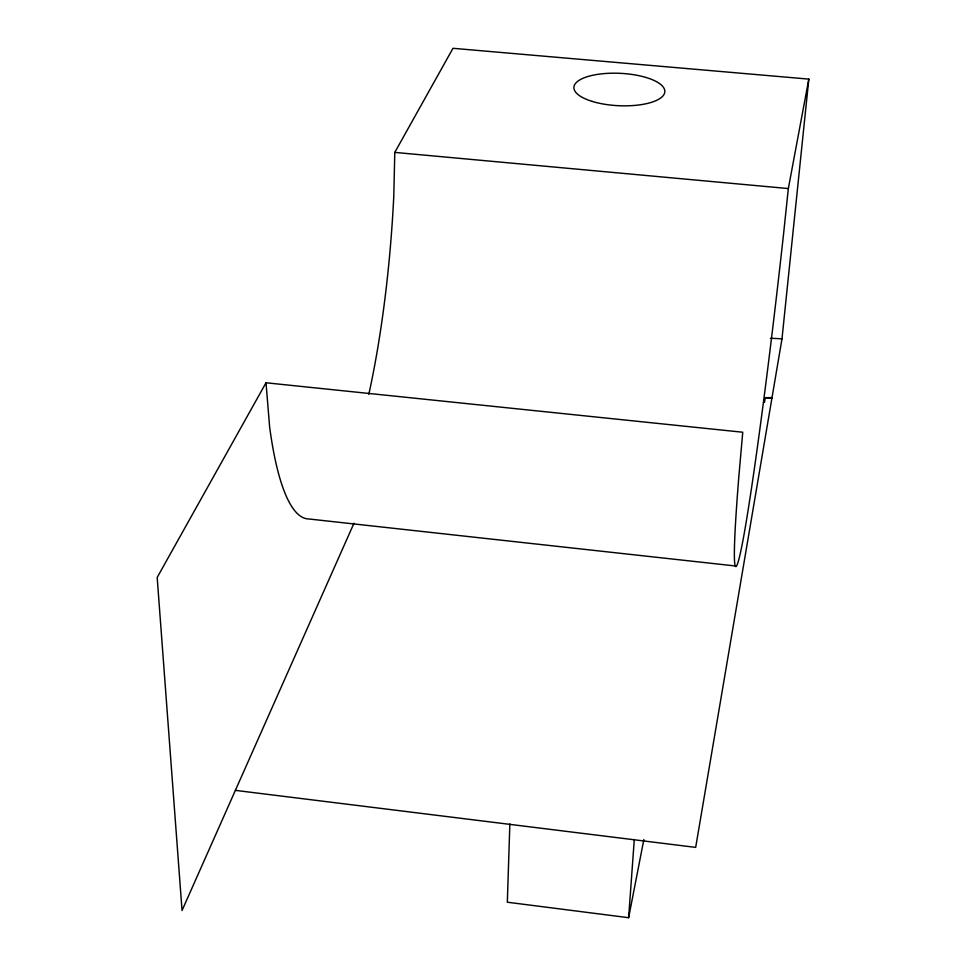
<?xml version="1.0" encoding="UTF-8"?>
<svg xmlns="http://www.w3.org/2000/svg" width="966" height="966" viewBox="0 0 966 966"><rect width="100%" height="100%" fill="white"/><g stroke="black" fill="none" stroke-linecap="round" stroke-linejoin="round"><path stroke-width="1.45" d="M235.378 790.369L695.677 847.387L781.977 338.933L808.82 79.115L452.982 48.3L394.792 152.399L393.766 196.424A295.572 62.693 -85.9 0 1 368.819 394.297M509.855 823.95L507.331 902.22L628.625 917.7L643.863 839.539M628.625 917.7L634.288 839.539M808.82 79.115L788.341 188.563L783.655 233.084A301.899 10.071 -83.5 0 1 743.603 536.927A301.899 10.071 -83.5 0 1 738.821 476.818L742.745 432.237L266.012 382.778L157.18 577.463L182.043 910.491L354.015 523.149M764.468 402.399L765.289 397.666L772.015 397.557M394.792 152.399L788.341 188.563M765.289 397.666L771.943 398.354M736.104 566.052L308.589 518.947A295.572 62.693 -85.9 0 1 269.647 427.129L266.012 382.778M770.457 338.341A107.528 95.767 6 0 1 781.977 338.933M592.291 101.43A45.511 16.205 2.7 0 0 664.536 93.231A45.511 16.205 2.7 0 0 601.275 73.887A45.511 16.205 2.7 0 0 592.291 101.43"/></g></svg>
